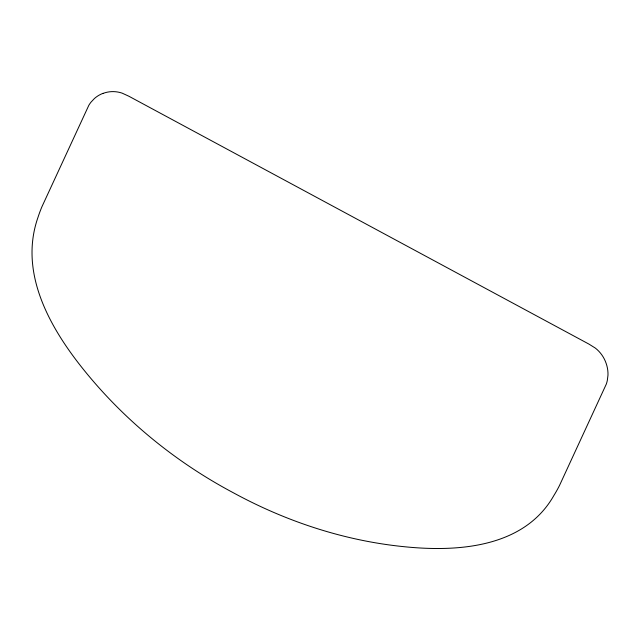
<?xml version="1.0" encoding="UTF-8"?>
<svg xmlns="http://www.w3.org/2000/svg" width="640" height="640" viewBox="0 0 640 640"><rect width="100%" height="100%" fill="white"/><g stroke="black" fill="none" stroke-linecap="round" stroke-linejoin="round"><path stroke-width="0.96" d="M103.064 93.408A30.808 28.872 62.1 0 1 122.112 93.128L128.88 96.24L588.936 344.096L595.304 348.072A30.808 28.872 62.1 0 1 606.152 363.392A30.976 29.024 62.1 0 1 607.984 375.128L607.336 380.32A33.672 31.56 62.1 0 1 606.32 384.08L559.496 485.496A140.8 131.952 62.1 0 1 553.864 495.528C524.328 547.624 458.056 552.144 404.888 546.776C344.632 540.872 286.08 521.536 233.024 492.6C178.472 463.568 129.312 424.304 89.592 376.912C53.344 333.696 17.624 275.808 37.92 217.56A140.8 131.952 62.1 0 1 41.96 206.672L88.84 105.28A33.672 31.56 62.1 0 1 91.008 102.152L94.472 98.472A30.976 29.024 62.1 0 1 103.04 93.344"/></g></svg>
